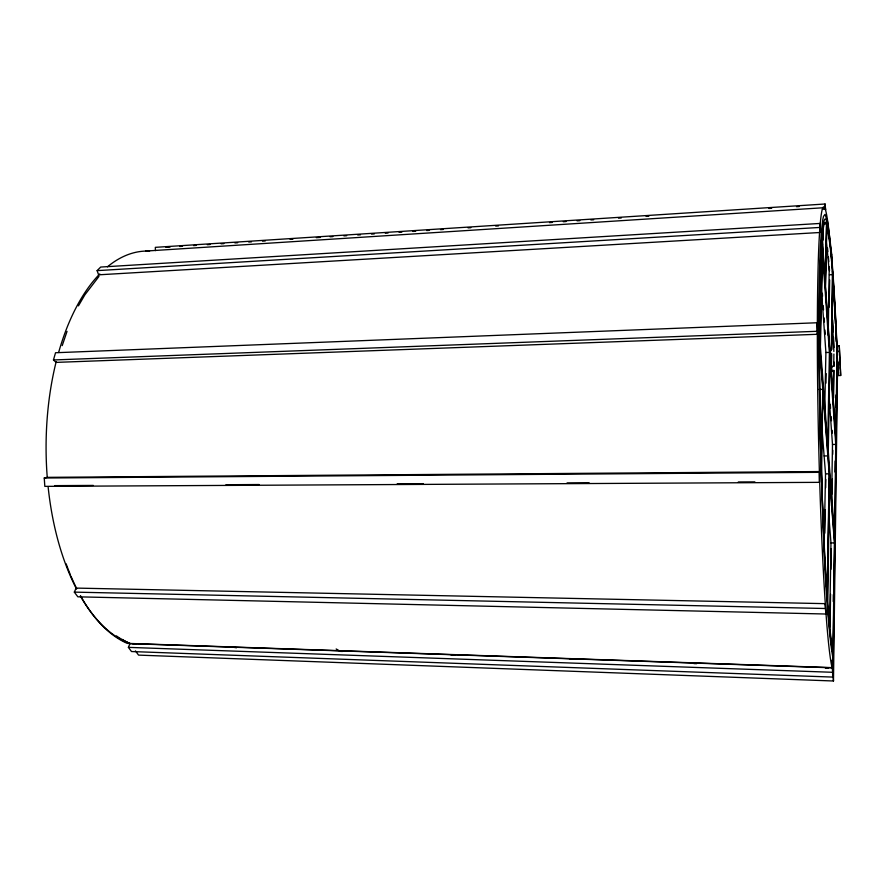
<?xml version="1.0" encoding="UTF-8"?>
<svg xmlns="http://www.w3.org/2000/svg" width="885" height="885" viewBox="0 0 885 885"><rect width="100%" height="100%" fill="white"/><g stroke="black" fill="none" stroke-linecap="round" stroke-linejoin="round"><path stroke-width="1.33" d="M817.541 334.287L817.242 322.748L55.545 352.739L53.454 359.963L56.076 362.385L817.541 334.287L817.242 322.748M831.69 367.043C831.347 363.005 831.48 373.271 831.756 370.771M830.484 349.486L830.595 354.962M840.695 375.483L839.268 345.781L837.044 345.858L836.967 351.4L838.493 375.55L840.695 375.483L839.268 345.781M830.362 350.537L830.429 348.767L830.55 349.896M831.491 367.109L831.535 365.87L831.668 366.744M831.767 370.195L831.734 371.921L831.579 370.572M135.438 650.873L138.547 655.11L833.482 680.996L837.597 363.381M838.493 375.55L838.538 372.22M116.422 635.906A195.85 100.669 89.7 0 0 129.984 643.472L128.402 647.366L131.5 651.537L832.674 677.08L832.431 659.369M833.216 601.523L833.316 594.631M834.112 536.786L834.223 528.522M834.997 472.048L835.141 461.03M835.882 407.31L836.048 394.909M832.674 677.08L832.73 672.445M834.455 542.925L832.995 650.94L832.365 647.72A228.905 10.034 88.7 0 1 827.774 603.758L829.522 478.033L834.455 542.925L830.971 542.903L828.847 515.878M835.761 444.414L834.555 534.75L828.271 451.383L829.92 359.83L835.761 444.414L832.486 444.458L828.78 392.652M837.011 352.595L835.871 437.113L831.336 371.324M834.632 542.306L833.128 654.778L832.365 650.984A232.147 10.177 88.7 0 1 827.707 606.524L826.778 593.326A230.83 10.122 88.7 0 1 824.112 546.299L821.214 470.997A217.854 9.624 88.7 0 1 819.3 355.493L819.278 337.816A220.553 9.735 88.7 0 1 821.844 237.047L822.442 230.587A217.566 9.602 88.7 0 1 826.756 221.471L830.03 242.778A234.237 10.41 88.8 0 1 832.431 269.294L833.194 279.771A235.919 10.487 88.8 0 1 836.635 341.344L836.922 347.894M835.971 441.206L837.044 361.379M837.21 362.02L833.272 659.236A235.454 10.321 88.7 0 1 823.979 548.479M829.665 627.598L830.971 542.903M831.535 506.01L832.486 444.458M833.205 399.013L833.648 370.406M833.714 366.313L833.902 354.055M830.086 625.961L830.572 594.189M830.96 569.32L831.269 548.6M832.099 493.974L832.331 478.962M832.708 454.392L832.774 450.299M833.57 397.973L833.991 370.384M834.057 366.246L834.112 362.109M825.76 614.013L825.362 603.658L76.132 588.094L74.318 592.12L77.847 596.822L825.76 614.013L825.362 603.658M829.201 473.829L827.121 594.598C822.829 527.869 819.654 460.997 823.161 394.146L829.201 473.829L825.528 473.862L821.745 425.785M831.258 354.664L831.048 367.076L830.241 355.405M831.336 350.515L832.42 271.562A230.963 10.266 88.8 0 0 830.053 245.455L826.889 224.89L825.528 286.585L829.798 348.922M827.243 599.953L829.411 473.398M831.181 370.063L831.435 355.051M831.524 349.597L832.807 274.56M831.358 369.952L831.646 353.558M831.712 349.464L832.918 278.41L833.172 281.895A232.633 10.343 88.8 0 1 836.579 342.661L836.956 351.345L839.201 351.334M824.09 547.903L825.528 473.862M828.227 335.459L829.179 271.728A230.786 10.83 88.8 0 0 826.723 245.643L826.214 241.539M824.798 533.179L825.251 509.749M825.672 487.701L825.838 479.438M829.145 307.239L829.676 279.937M829.411 352.396L827.718 444.038L820.406 346.92L822.674 254.725L829.411 352.396L825.904 352.518L824.654 412.653M838.549 367.408L838.538 369.333M825.97 383.15L826.159 373.592M837.564 352.695L837.498 350.847M822.796 389.356L821.169 462.036L820.882 451.239A214.9 9.492 88.7 0 1 819.51 356.876L819.488 345.847L822.796 389.356L818.879 389.455M826.49 223.828L825.196 281.784L822.198 237.999L822.585 233.773A214.679 9.47 88.7 0 1 826.059 222.799L826.49 223.828L822.995 224.038M821.214 470.997L823.028 389.19M825.318 286.408L826.756 221.493M823.039 240.167L823.205 233.319M831.756 370.516L831.623 371.058M819.831 346.964L822.397 244.061M822.475 244.725L822.928 226.803M830.628 354.409L830.572 355.029L830.418 353.436M830.915 371.147C830.528 374.211 830.539 357.286 830.926 369.698M831.491 366.545L831.557 365.317L831.635 366.257M819.853 232.501L819.875 223.451L100.691 267.049L97.118 270.633L98.6 274.826L819.853 232.501L819.875 223.451M829.765 355.184L829.599 348.967M62.204 345.637L67.039 331.355M819.477 482.347L819.51 471.561L47.215 477.347L44.25 478.011L44.825 486.363L819.477 482.347L819.51 471.561M831.635 666.007L832.376 663.518L831.612 660.984M78.433 305.867L84.871 294.827L98.965 276.43M454.282 655.309L455.465 654.889M573.347 658.949L569.564 659.292M135.648 644.291L132.684 643.76M236.483 647.787L233.352 647.234M342.561 651.448L340.26 651.371L336.178 648.948M696.595 663.684L693.884 663.595M828.283 668.241L825.417 668.142M825.063 204.004L825.583 209.889L825.063 204.004L155.317 247.346L155.461 250.621M165.926 247.369L170.064 247.103M179.721 246.484L182.487 246.307M193.527 245.587L196.282 245.41M207.322 244.702L210.077 244.525M221.117 243.806L223.883 243.629M234.912 242.921L237.678 242.744M248.718 242.025L251.473 241.848M262.513 241.14L265.268 240.963M290.103 239.359L292.869 239.182M316.321 237.667L320.459 237.401M330.116 236.771L332.882 236.594M343.922 235.886L346.677 235.709M357.717 234.99L360.472 234.813M371.512 234.105L374.278 233.928M385.307 233.209L388.072 233.032M399.113 232.324L401.867 232.147M412.908 231.427L415.662 231.25M426.703 230.542L429.468 230.365M440.498 229.646L443.263 229.469M468.099 227.876L470.853 227.688M495.688 226.095L498.454 225.907M549.508 222.622L552.262 222.445M563.303 221.726L566.057 221.549M577.097 220.841L579.863 220.664M590.903 219.945L593.658 219.768M618.493 218.164L621.248 217.987M646.094 216.382L648.849 216.206M768.888 208.462L771.654 208.285M796.489 206.681L799.244 206.504M145.56 251.075L823.99 207.709M822.442 209.291L825.196 209.114M97.118 270.633L819.587 227.456M829.411 274.781L832.641 274.627M53.454 359.963L817.198 331.289M824.123 455.952L827.851 455.919M44.25 478.011L819.2 472.336M54.693 485.633L93.356 485.423M225.941 484.714L259.084 484.537M397.188 483.796L423.417 483.652M567.053 482.889L589.144 482.767M738.3 481.971L754.872 481.882M74.318 592.12L825.274 608.504M128.402 647.366L832.254 672.279M453.054 655.42L450.775 654.723M80.756 596.059L82.98 600.107A194.921 100.447 89.8 0 0 127.307 643.373L832.32 667.633L833.482 680.996M830.451 349.309L830.528 349.984M819.278 339.608L834.787 544.485M822.375 293.521L822.563 296.232M823.238 305.712L823.526 309.772M824.112 317.892L824.4 321.952M824.975 330.083L825.262 334.143M830.263 404.29L830.561 408.394M831.148 416.614L831.435 420.729M832.121 430.309L832.32 433.053M821.579 292.039L825.904 352.518M821.888 236.56L829.643 349.486M830.019 354.974L831.059 370.052M831.159 371.423L836.126 443.44M837.044 345.858L837.63 355.25M838.062 361.954L838.394 367.319M831.679 366.423L831.712 367.131M831.546 369.963L831.579 370.903M823.968 548.501L819.952 430.851L818.824 333.136A215.332 9.569 88.7 0 1 821.479 230.565L822.796 219.591L823.515 216.371L825.052 214.347L827.508 221.593L830.008 239.658A239.16 10.642 88.8 0 1 837.044 347.385M833.869 351.456L833.482 342.772A232.456 10.908 88.8 0 0 831.856 311.42M831.524 369.255L831.535 370.184M830.407 353.646L830.34 351.068M831.502 369.366L831.469 367.629M831.469 366.844L831.491 367.784M830.329 350.272L830.362 351.223M129.984 643.472A195.043 100.16 89.8 0 1 122.119 639.424M827.541 247.977A238.972 11.228 88.8 0 1 827.906 251.727M828.393 256.982A238.972 11.228 88.8 0 1 828.803 261.816M829.212 266.839A238.972 11.228 88.8 0 1 829.522 270.744M832.63 319.85A238.972 11.228 88.8 0 1 833.227 331.798M833.493 337.218A238.972 11.228 88.8 0 1 833.969 347.495M76.707 588.647A194.921 100.447 89.8 0 1 70.933 576.102M70.435 574.918A194.921 100.447 89.8 0 1 66.154 563.833M831.192 255.079A231.826 10.41 88.7 0 0 817.353 346.843A231.826 10.41 88.7 0 0 832.143 667.821L130.006 643.638A198.03 102.074 89.7 0 1 80.336 595.937M831.601 260.201A231.826 10.41 88.7 0 1 832 265.533M832.387 271.053A231.826 10.41 88.7 0 1 832.907 278.698M833.239 283.963A231.826 10.41 88.7 0 1 833.736 292.105M834.112 298.676A231.826 10.41 88.7 0 1 834.533 306.42M835.02 315.702A231.826 10.41 88.7 0 1 835.407 323.6M835.927 334.973A231.826 10.41 88.7 0 1 836.214 341.411M76.508 588.923A198.03 102.074 89.7 0 1 48.1 486.65M47.237 477.192A198.03 102.074 89.7 0 1 56.209 361.545M58.62 352.473A198.03 102.074 89.7 0 1 99.762 273.919M107.428 266.827A198.03 102.074 89.7 0 1 149.587 251.097M822.176 243.74L819.709 341.842L819.477 338.844L819.477 339.497A217.301 9.58 88.7 0 1 821.999 240.189L822.176 243.74M831.623 254.537L831.247 250.223L831.635 258.453L831.623 254.537"/></g></svg>
